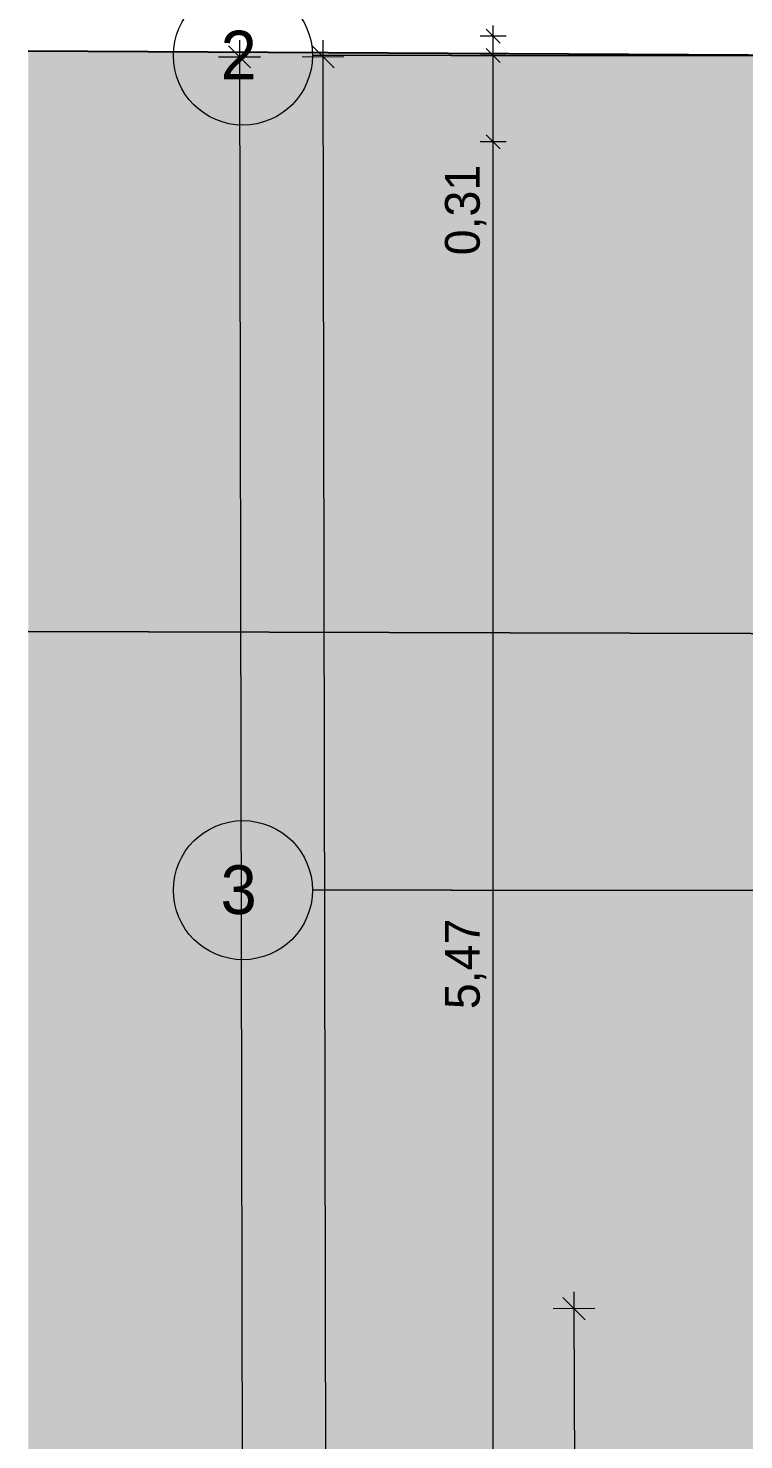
# Model space of a CAD drawing. Header units: metres. Extents: x -3 to 171, y -23 to 41.
# Drawn here: x -3.02 to -0.45, y -4.98 to 0.1 of the extents above; entities that cross this region are included whole.
import ezdxf

# ---------------------------------------------------------------- set-up
doc = ezdxf.new("R2010")
doc.units = ezdxf.units.M
doc.header["$MEASUREMENT"] = 0
doc.linetypes.add('Achse', pattern=[0.004, 0.002, -0.001, 0, -0.001])
for name, color, linetype in [('5._2.DG PP STG1_1_000 Achsraster', 7, 'Continuous'), ('5._2.DG PP STG1_1_725 Nachbarbebauung', 7, 'Continuous'), ('5._2.DG PP STG1_1_950 Polierplan Bemaßung', 7, 'Continuous'), ('5._2.DG PP STG1_1_Neubau_840 Baulinien', 7, 'Continuous')]:
    doc.layers.add(name, color=color, linetype=linetype)
doc.styles.add('ERSTELLTER_STIL_2', font='')
doc.styles.get('ERSTELLTER_STIL_2').set_extended_font_data('Eurostile')

msp = doc.modelspace()

# ---------------------------------------------------------------- hatches: boundary and pattern name
at = {"layer": '5._2.DG PP STG1_1_725 Nachbarbebauung', "linetype": 'Continuous', "lineweight": 0, "true_color": 0x1f1f1f}
for points in [[(0, 0), (-3.0225, 0.0171), (-3.0225, -2.0701), (0.0099, -2.0785)], [(-3.0225, -22.5231), (0.0585, -22.5231), (0.0528, -14.1947), (0.0564, -12.2031), (0.0099, -2.0785), (-3.0225, -2.0701)]]:
    msp.add_hatch(color=250, dxfattribs=at).paths.add_polyline_path(points)

# ---------------------------------------------------------------- linework, layer by layer
at = {"layer": '5._2.DG PP STG1_1_000 Achsraster', "color": 5, "linetype": 'Achse', "lineweight": 0, "ltscale": 1000}
for p, q in [((-1.5, 0), (-2, 0)), ((-1.5, 0), (21, 0)), ((-1.5, -3), (-2, -3)), ((-1.5, -3), (21, -3))]:
    msp.add_line(p, q, dxfattribs=at)
at = {"layer": '5._2.DG PP STG1_1_000 Achsraster', "color": 5, "linetype": 'Continuous', "lineweight": 0, "ltscale": 1000}
for centre in [(-2.25, 0), (-2.25, -3)]:
    msp.add_circle(centre, 0.25, dxfattribs=at)
at = {"layer": '5._2.DG PP STG1_1_000 Achsraster', "color": 5, "linetype": 'Achse', "lineweight": 0, "ltscale": 1000}
for p in [(-1.5, 0), (-1.5, 0), (-1.5, -3), (-1.5, -3)]:
    msp.add_point(p, dxfattribs=at)
at = {"layer": '5._2.DG PP STG1_1_725 Nachbarbebauung', "color": 8, "linetype": 'Continuous', "lineweight": 13, "ltscale": 1000, "flags": 128}
for points in [[(-3.0225, -2.0701), (0.0099, -2.0785), (0, 0), (-3.0225, 0.0171)], [(0.0585, -22.5231), (0.0528, -14.1947), (0.0564, -12.2031), (0.0099, -2.0785), (-3.0225, -2.0701)]]:
    msp.add_lwpolyline(points, dxfattribs=at)
at = {"layer": '5._2.DG PP STG1_1_950 Polierplan Bemaßung', "color": 6, "linetype": 'Continuous', "lineweight": 13, "ltscale": 1000, "true_color": 0xfb02fe}
for p, q in [((-1.35, 0.07), (-1.35, 0.1075)), ((-1.3031, 0.07), (-1.3969, 0.07)), ((-1.325, 0.045), (-1.375, 0.095)), ((-1.35, 0), (-1.35, 0.07)), ((-1.375, 0.025), (-1.325, -0.025)), ((-1.3031, 0), (-1.3969, 0)), ((-1.35, -0.31), (-1.35, 0)), ((-1.375, -0.285), (-1.325, -0.335)), ((-1.3031, -0.31), (-1.3969, -0.31)), ((-1.35, -5.7795), (-1.35, -0.31))]:
    msp.add_line(p, q, dxfattribs=at)
at = {"layer": '5._2.DG PP STG1_1_950 Polierplan Bemaßung', "color": 1, "linetype": 'Continuous', "lineweight": 13, "ltscale": 1000, "true_color": 0xfb0106}
for p, q in [((-2.2625, 0.0553), (-2.2624, -0.0047)), ((-1.9625, 0.0559), (-1.9624, -0.0041)), ((-2.2223, -0.0446), (-2.3025, 0.0353)), ((-1.9223, -0.044), (-2.0025, 0.0359)), ((-2.3374, -0.0048), (-2.1874, -0.0045)), ((-2.2624, -0.0047), (-2.2184, -22.5231)), ((-2.0374, -0.0042), (-1.8874, -0.0039)), ((-1.9624, -0.0041), (-1.9386, -12.207)), ((-1.0185, -4.5441), (-1.0988, -4.4644)), ((-1.0587, -4.5043), (-1.0589, -4.4443)), ((-0.9837, -4.504), (-1.1337, -4.5046)), ((-1.0349, -10.5043), (-1.0587, -4.5043))]:
    msp.add_line(p, q, dxfattribs=at)
at = {"layer": '5._2.DG PP STG1_1_Neubau_840 Baulinien', "color": 1, "linetype": 'Continuous', "lineweight": 25, "ltscale": 1000, "true_color": 0xfb0106, "flags": 128}
msp.add_lwpolyline([(-3.0225, 0.0171), (0, 0), (18.985, 0), (22.9775, -0.0033)], dxfattribs=at)

# ---------------------------------------------------------------- texts
at = {"layer": '5._2.DG PP STG1_1_000 Achsraster', "color": 5, "linetype": 'Continuous', "lineweight": 0, "char_height": 0.175, "attachment_point": 1, "style": 'ERSTELLTER_STIL_2'}
for s, insert in [('\\A1;{\\pql;\\pt0;\\fEurostile|b0|i0|c0|p0;\\W1.000000;2}', (-2.3305, 0.0893)), ('\\A1;{\\pql;\\pt0;\\fEurostile|b0|i0|c0|p0;\\W1.000000;3}', (-2.3305, -2.9107))]:
    msp.add_mtext(s, dxfattribs=dict(at, insert=insert))
at = {"layer": '5._2.DG PP STG1_1_950 Polierplan Bemaßung', "color": 6, "linetype": 'Continuous', "lineweight": 13, "true_color": 0xfb02fe, "char_height": 0.125, "width": 0.382966, "attachment_point": 7, "rotation": 90, "style": 'ERSTELLTER_STIL_2'}
for s, insert in [('\\A1;{\\pql;\\fEurostile|b0|i0|c0|p0;\\W1.000000;0,31}', (-1.375, -0.718)), ('\\A1;{\\pql;\\fEurostile|b0|i0|c0|p0;\\W1.000000;5,47}', (-1.375, -3.4277))]:
    msp.add_mtext(s, dxfattribs=dict(at, insert=insert))

doc.saveas('drawing.dxf')
